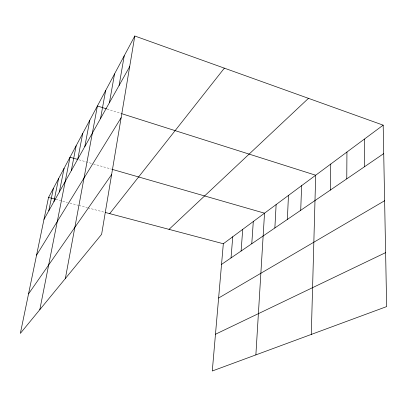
<?xml version="1.0" encoding="UTF-8"?>
<svg xmlns="http://www.w3.org/2000/svg" width="407" height="407" viewBox="0 0 407 407"><rect width="100%" height="100%" fill="white"/><g stroke="black" fill="none" stroke-linecap="round" stroke-linejoin="round"><path stroke-width="0.31" stroke-dasharray="2.04 1.53" d="M55.871 199.369L67.501 202.452M69.938 203.098L78.332 205.321M78.933 205.479L87.327 207.707M87.927 207.865L104.263 212.195M79.014 159.814L92.211 163.609M93.412 163.955L111.457 169.149M107.077 109.04L120.981 113.451"/><path stroke-width="0.61" d="M346.769 178.851L346.942 152.04M330.306 190.1L330.759 164.046M311.289 334.427L315.69 175.224L121.586 113.645M300.712 210.312L301.628 185.658M287.367 219.429L288.466 195.421M274.867 227.966L276.124 204.579M255.876 354.894L264.53 213.182L112.057 169.322M251.78 243.737L253.296 221.515M241.097 251.038L242.72 229.36M231.034 257.911L232.748 236.757M383.175 125.158L223.326 243.747L212.286 370.996L386.65 306.588L383.175 125.158L134.803 36.004L48.53 197.426L20.35 333.394L101.623 234.31L134.803 36.004M119.103 85.465L124.227 55.784M109.427 102.706L114.54 73.916M100.544 118.539L105.627 90.588M65.349 278.53L97.405 105.973L106.471 108.852M84.798 146.606L89.794 120.218M77.788 159.101L82.728 133.435M71.271 170.716L76.15 145.742M39.81 309.671L70.014 157.224L77.813 159.468M59.356 191.956L64.108 168.279M53.897 201.684L58.577 178.622M48.784 210.795L53.398 188.314M43.987 219.348L129.68 66.606M36.564 255.164L121.133 117.709M28.536 293.895L111.62 174.552M109.712 213.639L224.364 68.152M169.037 229.36L308.47 98.341M221.535 264.402L383.72 153.607M218.615 298.031L384.625 200.737M215.476 334.239L385.617 252.635M48.53 197.426L55.26 199.206M105.474 212.515L223.326 243.747M364.367 139.113L364.524 166.722"/></g></svg>
